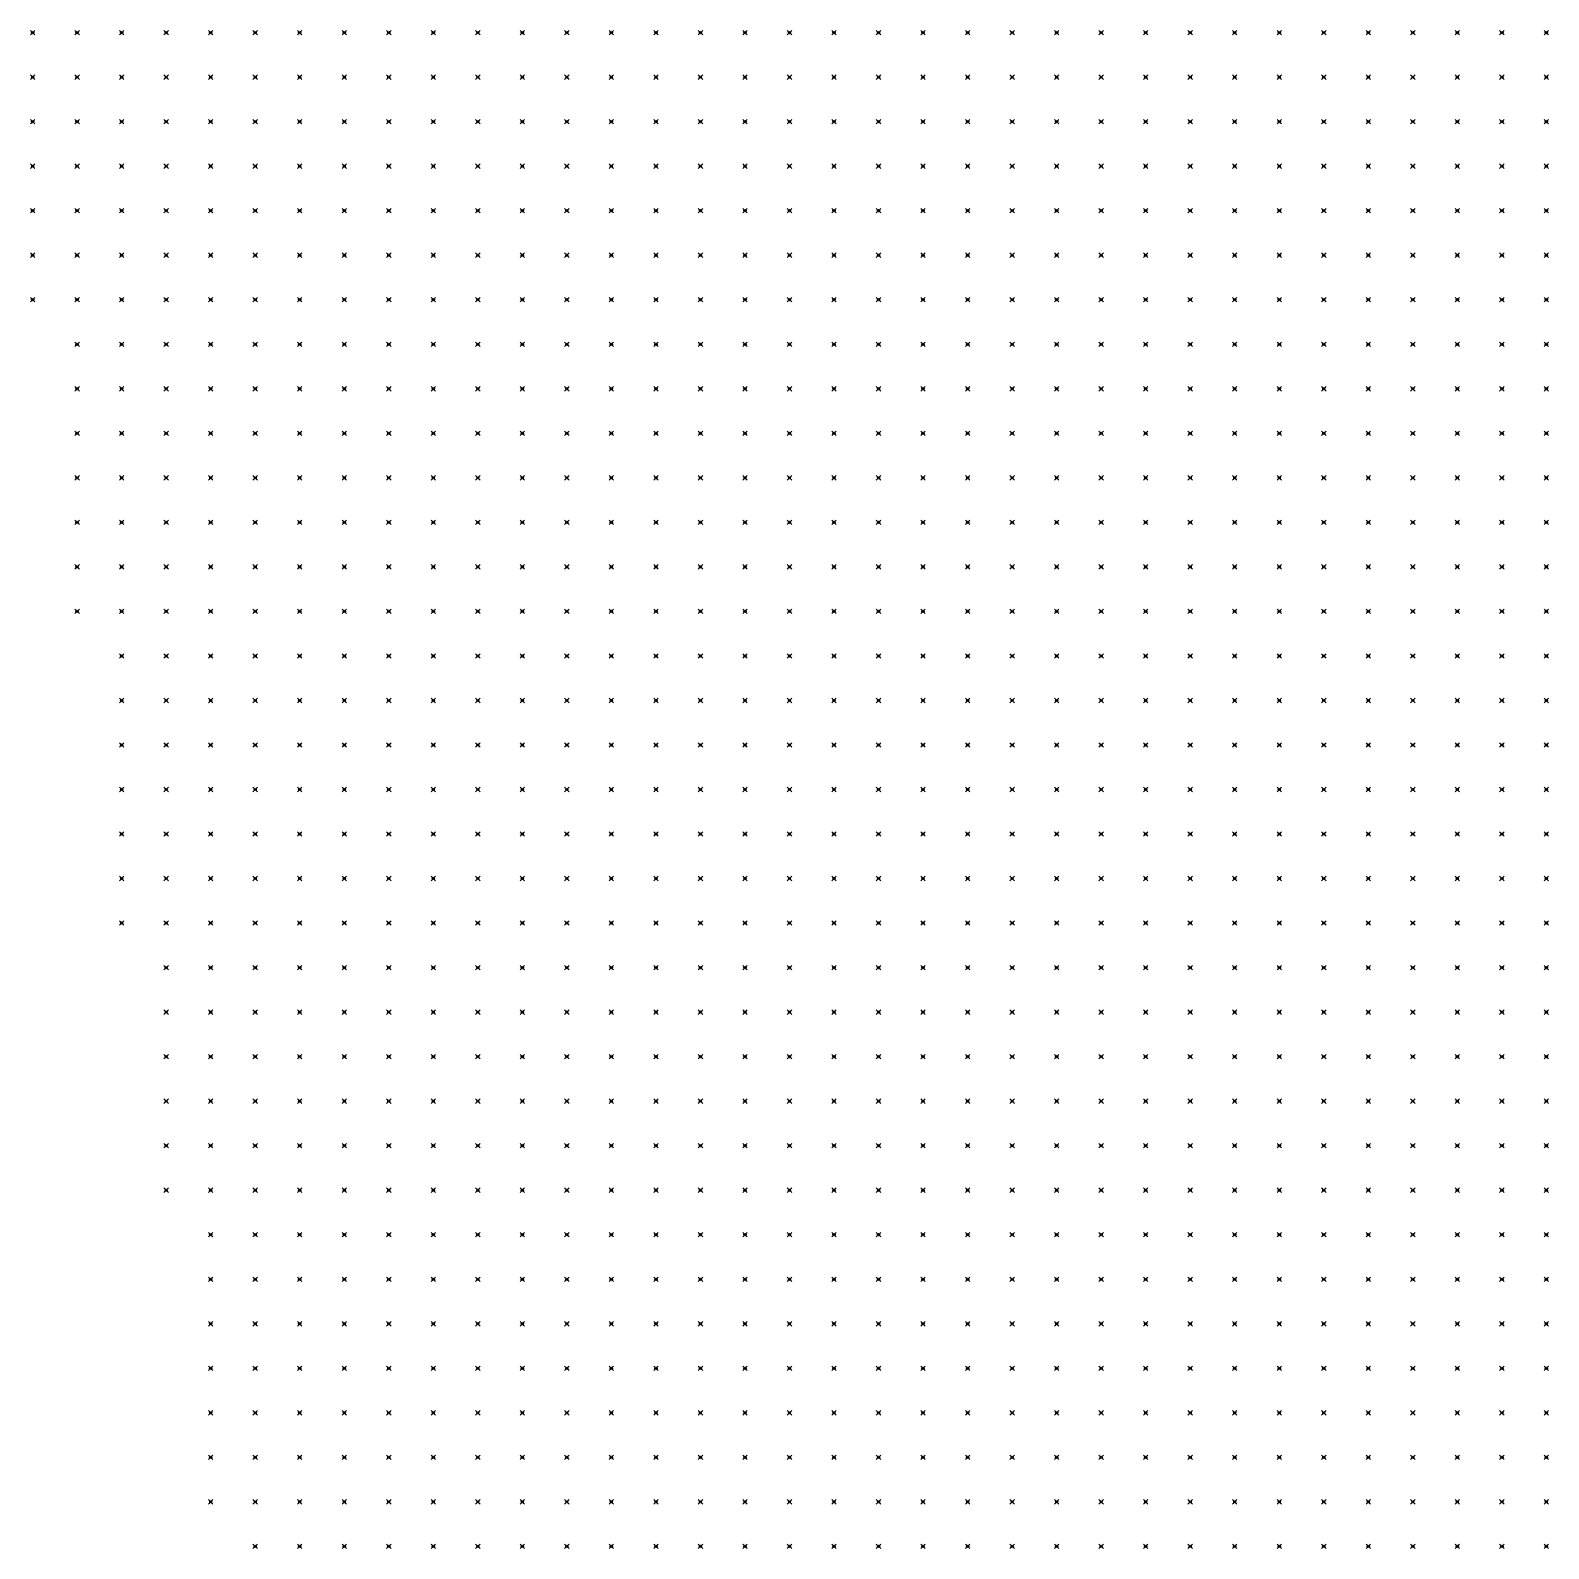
# Model space of a CAD drawing. Header units: metres. Extents: x 441556 to 446409, y 432338 to 461058.
# Drawn here: x 443004.2 to 443106.5, y 447511.8 to 447614 of the extents above; entities that cross this region are included whole.
import ezdxf

# ---------------------------------------------------------------- set-up
doc = ezdxf.new("R2010")
doc.units = ezdxf.units.M
doc.header["$MEASUREMENT"] = 0
doc.header["$PDMODE"] = 35
doc.header["$PDSIZE"] = 0.15
doc.layers.add('DTM-NOK-RevN_POINTS', color=91, linetype='Continuous')

msp = doc.modelspace()

# ---------------------------------------------------------------- linework, layer by layer
at = {"layer": 'DTM-NOK-RevN_POINTS'}
for p in [(443004.392, 447613.886, 381.481), (443007.391, 447613.886, 380.898), (443010.391, 447613.886, 379.3), (443013.39, 447613.886, 378.474), (443016.389, 447613.886, 378.14), (443019.389, 447613.886, 378.082), (443022.388, 447613.886, 377.363), (443025.388, 447613.886, 376.681), (443028.387, 447613.886, 376.066), (443031.386, 447613.886, 375.543), (443034.386, 447613.886, 374.576), (443037.385, 447613.886, 373.86), (443040.384, 447613.886, 373.166), (443043.384, 447613.886, 372.546), (443046.383, 447613.886, 371.851), (443049.382, 447613.886, 371.469), (443052.382, 447613.886, 370.969), (443055.381, 447613.886, 370.484), (443058.381, 447613.886, 369.971), (443061.38, 447613.886, 369.527), (443064.379, 447613.886, 369.098), (443067.379, 447613.886, 368.392), (443070.378, 447613.886, 367.753), (443073.377, 447613.886, 366.985), (443076.377, 447613.886, 366.434), (443079.376, 447613.886, 365.983), (443082.375, 447613.886, 365.573), (443085.375, 447613.886, 365.138), (443088.374, 447613.886, 364.778), (443091.373, 447613.886, 364.499), (443094.373, 447613.886, 364.141), (443097.372, 447613.886, 363.798), (443100.372, 447613.886, 363.148), (443103.371, 447613.886, 362.454), (443106.37, 447613.886, 361.951), (443004.392, 447610.886, 380.041), (443007.391, 447610.886, 378.951), (443010.391, 447610.886, 378.248), (443013.39, 447610.886, 377.754), (443016.389, 447610.886, 377.644), (443019.389, 447610.886, 377.738), (443022.388, 447610.886, 377.022), (443025.388, 447610.886, 376.261), (443028.387, 447610.886, 375.582), (443031.386, 447610.886, 374.964), (443034.386, 447610.886, 374.272), (443037.385, 447610.886, 373.61), (443040.384, 447610.886, 373.02), (443043.384, 447610.886, 372.423), (443046.383, 447610.886, 371.891), (443049.382, 447610.886, 371.416), (443052.382, 447610.886, 370.82), (443055.381, 447610.886, 370.133), (443058.381, 447610.886, 369.401), (443061.38, 447610.886, 368.864), (443064.379, 447610.886, 368.353), (443067.379, 447610.886, 367.751), (443070.378, 447610.886, 367.132), (443073.377, 447610.886, 366.634), (443076.377, 447610.886, 366.453), (443079.376, 447610.886, 366.205), (443082.375, 447610.886, 365.767), (443085.375, 447610.886, 365.429), (443088.374, 447610.886, 365.044), (443091.373, 447610.886, 364.624), (443094.373, 447610.886, 364.148), (443097.372, 447610.886, 363.779), (443100.372, 447610.886, 363.17), (443103.371, 447610.886, 362.597), (443106.37, 447610.886, 362.069), (443004.392, 447607.887, 379.036), (443007.391, 447607.887, 378.512), (443010.391, 447607.887, 378.126), (443013.39, 447607.887, 377.723), (443016.389, 447607.887, 377.201), (443019.389, 447607.887, 376.944), (443022.388, 447607.887, 376.447), (443025.388, 447607.887, 375.758), (443028.387, 447607.887, 375.079), (443031.386, 447607.887, 374.266), (443034.386, 447607.887, 373.771), (443037.385, 447607.887, 373.303), (443040.384, 447607.887, 372.966), (443043.384, 447607.887, 372.418), (443046.383, 447607.887, 371.921), (443049.382, 447607.887, 371.275), (443052.382, 447607.887, 370.765), (443055.381, 447607.887, 370.151), (443058.381, 447607.887, 369.389), (443061.38, 447607.887, 368.689), (443064.379, 447607.887, 368.115), (443067.379, 447607.887, 367.606), (443070.378, 447607.887, 367.314), (443073.377, 447607.887, 367.048), (443076.377, 447607.887, 366.85), (443079.376, 447607.887, 366.546), (443082.375, 447607.887, 366.06), (443085.375, 447607.887, 365.628), (443088.374, 447607.887, 365.183), (443091.373, 447607.887, 364.656), (443094.373, 447607.887, 364.291), (443097.372, 447607.887, 364.118), (443100.372, 447607.887, 363.653), (443103.371, 447607.887, 363.069), (443106.37, 447607.887, 362.305), (443004.392, 447604.888, 378.867), (443007.391, 447604.888, 378.424), (443010.391, 447604.888, 378.109), (443013.39, 447604.888, 377.458), (443016.389, 447604.888, 376.969), (443019.389, 447604.888, 376.355), (443022.388, 447604.888, 375.638), (443025.388, 447604.888, 375.064), (443028.387, 447604.888, 374.606), (443031.386, 447604.888, 374.16), (443034.386, 447604.888, 373.558), (443037.385, 447604.888, 373.061), (443040.384, 447604.888, 372.674), (443043.384, 447604.888, 371.964), (443046.383, 447604.888, 371.072), (443049.382, 447604.888, 370.572), (443052.382, 447604.888, 370.04), (443055.381, 447604.888, 369.473), (443058.381, 447604.888, 368.935), (443061.38, 447604.888, 368.37), (443064.379, 447604.888, 368.002), (443067.379, 447604.888, 367.446), (443070.378, 447604.888, 367.407), (443073.377, 447604.888, 367.194), (443076.377, 447604.888, 367.08), (443079.376, 447604.888, 366.752), (443082.375, 447604.888, 366.221), (443085.375, 447604.888, 365.926), (443088.374, 447604.888, 365.346), (443091.373, 447604.888, 364.815), (443094.373, 447604.888, 364.437), (443097.372, 447604.888, 364.272), (443100.372, 447604.888, 364.005), (443103.371, 447604.888, 363.149), (443106.37, 447604.888, 362.151), (443004.392, 447601.888, 378.798), (443007.391, 447601.888, 378.388), (443010.391, 447601.888, 378.033), (443013.39, 447601.888, 377.761), (443016.389, 447601.888, 376.608), (443019.389, 447601.888, 375.692), (443022.388, 447601.888, 375.249), (443025.388, 447601.888, 374.786), (443028.387, 447601.888, 374.284), (443031.386, 447601.888, 373.41), (443034.386, 447601.888, 372.572), (443037.385, 447601.888, 372.052), (443040.384, 447601.888, 371.467), (443043.384, 447601.888, 370.974), (443046.383, 447601.888, 370.24), (443049.382, 447601.888, 369.978), (443052.382, 447601.888, 369.609), (443055.381, 447601.888, 369.123), (443058.381, 447601.888, 368.698), (443061.38, 447601.888, 368.415), (443064.379, 447601.888, 368.205), (443067.379, 447601.888, 368.124), (443070.378, 447601.888, 367.978), (443073.377, 447601.888, 367.536), (443076.377, 447601.888, 367.267), (443079.376, 447601.888, 366.589), (443082.375, 447601.888, 366.091), (443085.375, 447601.888, 365.604), (443088.374, 447601.888, 365.163), (443091.373, 447601.888, 364.7), (443094.373, 447601.888, 364.496), (443097.372, 447601.888, 364.155), (443100.372, 447601.888, 363.976), (443103.371, 447601.888, 363.062), (443106.37, 447601.888, 362.182), (443004.392, 447598.889, 378.09), (443007.391, 447598.889, 377.594), (443010.391, 447598.889, 377.245), (443013.39, 447598.889, 376.521), (443016.389, 447598.889, 375.751), (443019.389, 447598.889, 375.213), (443022.388, 447598.889, 374.64), (443025.388, 447598.889, 374.048), (443028.387, 447598.889, 373.476), (443031.386, 447598.889, 372.906), (443034.386, 447598.889, 372.176), (443037.385, 447598.889, 371.641), (443040.384, 447598.889, 371.192), (443043.384, 447598.889, 370.86), (443046.383, 447598.889, 370.518), (443049.382, 447598.889, 370.308), (443052.382, 447598.889, 369.945), (443055.381, 447598.889, 369.757), (443058.381, 447598.889, 369.464), (443061.38, 447598.889, 369.163), (443064.379, 447598.889, 368.812), (443067.379, 447598.889, 368.556), (443070.378, 447598.889, 368.248), (443073.377, 447598.889, 367.622), (443076.377, 447598.889, 367.045), (443079.376, 447598.889, 366.442), (443082.375, 447598.889, 365.882), (443085.375, 447598.889, 365.289), (443088.374, 447598.889, 364.854), (443091.373, 447598.889, 364.476), (443094.373, 447598.889, 364.149), (443097.372, 447598.889, 363.672), (443100.372, 447598.889, 363.236), (443103.371, 447598.889, 362.722), (443106.37, 447598.889, 362.334), (443004.392, 447595.889, 377.303), (443007.391, 447595.889, 376.782), (443010.391, 447595.889, 376.233), (443013.39, 447595.889, 375.999), (443016.389, 447595.889, 375.769), (443019.389, 447595.889, 375.251), (443022.388, 447595.889, 374.755), (443025.388, 447595.889, 374.125), (443028.387, 447595.889, 373.801), (443031.386, 447595.889, 373.348), (443034.386, 447595.889, 372.948), (443037.385, 447595.889, 372.448), (443040.384, 447595.889, 371.742), (443043.384, 447595.889, 371.62), (443046.383, 447595.889, 371.511), (443049.382, 447595.889, 371.349), (443052.382, 447595.889, 371.253), (443055.381, 447595.889, 371.059), (443058.381, 447595.889, 370.741), (443061.38, 447595.889, 369.965), (443064.379, 447595.889, 369.329), (443067.379, 447595.889, 368.902), (443070.378, 447595.889, 368.178), (443073.377, 447595.889, 367.654), (443076.377, 447595.889, 367.195), (443079.376, 447595.889, 366.794), (443082.375, 447595.889, 366.019), (443085.375, 447595.889, 365.192), (443088.374, 447595.889, 364.781), (443091.373, 447595.889, 364.358), (443094.373, 447595.889, 363.961), (443097.372, 447595.889, 363.54), (443100.372, 447595.889, 363.039), (443103.371, 447595.889, 362.637), (443106.37, 447595.889, 362.293), (443007.391, 447592.89, 376.884), (443010.391, 447592.89, 376.548), (443013.39, 447592.89, 376.294), (443016.389, 447592.89, 376.025), (443019.389, 447592.89, 375.529), (443022.388, 447592.89, 375.306), (443025.388, 447592.89, 375.004), (443028.387, 447592.89, 374.602), (443031.386, 447592.89, 374.056), (443034.386, 447592.89, 373.626), (443037.385, 447592.89, 373.158), (443040.384, 447592.89, 372.623), (443043.384, 447592.89, 372.431), (443046.383, 447592.89, 372.177), (443049.382, 447592.89, 371.809), (443052.382, 447592.89, 371.454), (443055.381, 447592.89, 371.044), (443058.381, 447592.89, 370.514), (443061.38, 447592.89, 369.889), (443064.379, 447592.89, 369.361), (443067.379, 447592.89, 368.826), (443070.378, 447592.89, 368.434), (443073.377, 447592.89, 367.81), (443076.377, 447592.89, 367.084), (443079.376, 447592.89, 366.734), (443082.375, 447592.89, 366.183), (443085.375, 447592.89, 365.496), (443088.374, 447592.89, 364.905), (443091.373, 447592.89, 364.301), (443094.373, 447592.89, 364.067), (443097.372, 447592.89, 363.633), (443100.372, 447592.89, 363.001), (443103.371, 447592.89, 362.537), (443106.37, 447592.89, 362.278), (443007.391, 447589.891, 377.131), (443010.391, 447589.891, 376.749), (443013.39, 447589.891, 376.469), (443016.389, 447589.891, 376.352), (443019.389, 447589.891, 375.831), (443022.388, 447589.891, 375.573), (443025.388, 447589.891, 375.214), (443028.387, 447589.891, 374.864), (443031.386, 447589.891, 374.374), (443034.386, 447589.891, 374.008), (443037.385, 447589.891, 373.434), (443040.384, 447589.891, 373.041), (443043.384, 447589.891, 372.542), (443046.383, 447589.891, 372.223), (443049.382, 447589.891, 371.857), (443052.382, 447589.891, 371.443), (443055.381, 447589.891, 370.984), (443058.381, 447589.891, 370.502), (443061.38, 447589.891, 370.133), (443064.379, 447589.891, 369.564), (443067.379, 447589.891, 369.095), (443070.378, 447589.891, 368.635), (443073.377, 447589.891, 367.813), (443076.377, 447589.891, 366.912), (443079.376, 447589.891, 366.627), (443082.375, 447589.891, 366.168), (443085.375, 447589.891, 365.542), (443088.374, 447589.891, 365.062), (443091.373, 447589.891, 364.274), (443094.373, 447589.891, 363.962), (443097.372, 447589.891, 363.649), (443100.372, 447589.891, 363.119), (443103.371, 447589.891, 362.657), (443106.37, 447589.891, 362.316), (443007.391, 447586.891, 377.629), (443010.391, 447586.891, 377.49), (443013.39, 447586.891, 377.485), (443016.389, 447586.891, 377.211), (443019.389, 447586.891, 376.894), (443022.388, 447586.891, 376.585), (443025.388, 447586.891, 376.275), (443028.387, 447586.891, 375.679), (443031.386, 447586.891, 375.081), (443034.386, 447586.891, 374.53), (443037.385, 447586.891, 373.935), (443040.384, 447586.891, 373.465), (443043.384, 447586.891, 373.019), (443046.383, 447586.891, 372.814), (443049.382, 447586.891, 372.524), (443052.382, 447586.891, 371.926), (443055.381, 447586.891, 371.386), (443058.381, 447586.891, 371.002), (443061.38, 447586.891, 370.524), (443064.379, 447586.891, 369.832), (443067.379, 447586.891, 369.353), (443070.378, 447586.891, 368.767), (443073.377, 447586.891, 368.161), (443076.377, 447586.891, 367.663), (443079.376, 447586.891, 367.154), (443082.375, 447586.891, 366.529), (443085.375, 447586.891, 365.719), (443088.374, 447586.891, 365.303), (443091.373, 447586.891, 364.562), (443094.373, 447586.891, 364.122), (443097.372, 447586.891, 363.696), (443100.372, 447586.891, 363.178), (443103.371, 447586.891, 362.826), (443106.37, 447586.891, 362.485), (443007.391, 447583.892, 379.491), (443010.391, 447583.892, 379.711), (443013.39, 447583.892, 379.535), (443016.389, 447583.892, 379.323), (443019.389, 447583.892, 378.935), (443022.388, 447583.892, 378.345), (443025.388, 447583.892, 377.916), (443028.387, 447583.892, 376.799), (443031.386, 447583.892, 376.06), (443034.386, 447583.892, 375.548), (443037.385, 447583.892, 374.812), (443040.384, 447583.892, 374.418), (443043.384, 447583.892, 373.919), (443046.383, 447583.892, 373.899), (443049.382, 447583.892, 373.374), (443052.382, 447583.892, 372.737), (443055.381, 447583.892, 372.159), (443058.381, 447583.892, 371.553), (443061.38, 447583.892, 370.878), (443064.379, 447583.892, 370.331), (443067.379, 447583.892, 369.958), (443070.378, 447583.892, 369.138), (443073.377, 447583.892, 368.331), (443076.377, 447583.892, 368.22), (443079.376, 447583.892, 367.65), (443082.375, 447583.892, 367.069), (443085.375, 447583.892, 366.402), (443088.374, 447583.892, 365.877), (443091.373, 447583.892, 365.062), (443094.373, 447583.892, 364.362), (443097.372, 447583.892, 363.907), (443100.372, 447583.892, 363.512), (443103.371, 447583.892, 363.161), (443106.37, 447583.892, 362.862), (443007.391, 447580.893, 382.51), (443010.391, 447580.893, 382.613), (443013.39, 447580.893, 382.478), (443016.389, 447580.893, 381.96), (443019.389, 447580.893, 381.137), (443022.388, 447580.893, 380.397), (443025.388, 447580.893, 379.674), (443028.387, 447580.893, 378.646), (443031.386, 447580.893, 377.866), (443034.386, 447580.893, 377.369), (443037.385, 447580.893, 376.771), (443040.384, 447580.893, 376.108), (443043.384, 447580.893, 375.681), (443046.383, 447580.893, 375.388), (443049.382, 447580.893, 374.819), (443052.382, 447580.893, 374.283), (443055.381, 447580.893, 373.695), (443058.381, 447580.893, 372.957), (443061.38, 447580.893, 372.429), (443064.379, 447580.893, 371.792), (443067.379, 447580.893, 370.906), (443070.378, 447580.893, 369.237), (443073.377, 447580.893, 368.291), (443076.377, 447580.893, 369.251), (443079.376, 447580.893, 368.537), (443082.375, 447580.893, 367.492), (443085.375, 447580.893, 366.69), (443088.374, 447580.893, 366.37), (443091.373, 447580.893, 365.883), (443094.373, 447580.893, 364.985), (443097.372, 447580.893, 364.853), (443100.372, 447580.893, 363.905), (443103.371, 447580.893, 363.83), (443106.37, 447580.893, 363.939), (443007.391, 447577.893, 385.769), (443010.391, 447577.893, 385.335), (443013.39, 447577.893, 384.904), (443016.389, 447577.893, 384.445), (443019.389, 447577.893, 383.624), (443022.388, 447577.893, 382.571), (443025.388, 447577.893, 381.682), (443028.387, 447577.893, 380.85), (443031.386, 447577.893, 380.026), (443034.386, 447577.893, 379.318), (443037.385, 447577.893, 378.745), (443040.384, 447577.893, 378.137), (443043.384, 447577.893, 377.668), (443046.383, 447577.893, 377.15), (443049.382, 447577.893, 376.621), (443052.382, 447577.893, 376.055), (443055.381, 447577.893, 375.631), (443058.381, 447577.893, 374.956), (443061.38, 447577.893, 374.168), (443064.379, 447577.893, 373.466), (443067.379, 447577.893, 372.816), (443070.378, 447577.893, 370.345), (443073.377, 447577.893, 369.301), (443076.377, 447577.893, 370.8), (443079.376, 447577.893, 369.641), (443082.375, 447577.893, 368.547), (443085.375, 447577.893, 367.761), (443088.374, 447577.893, 367.061), (443091.373, 447577.893, 366.593), (443094.373, 447577.893, 365.932), (443097.372, 447577.893, 365.616), (443100.372, 447577.893, 365.133), (443103.371, 447577.893, 364.907), (443106.37, 447577.893, 364.796), (443007.391, 447574.894, 388.901), (443010.391, 447574.894, 388.352), (443013.39, 447574.894, 387.875), (443016.389, 447574.894, 387.057), (443019.389, 447574.894, 386.028), (443022.388, 447574.894, 384.923), (443025.388, 447574.894, 383.719), (443028.387, 447574.894, 383.153), (443031.386, 447574.894, 382.364), (443034.386, 447574.894, 381.655), (443037.385, 447574.894, 380.872), (443040.384, 447574.894, 380.518), (443043.384, 447574.894, 379.98), (443046.383, 447574.894, 379.768), (443049.382, 447574.894, 379.133), (443052.382, 447574.894, 378.304), (443055.381, 447574.894, 377.981), (443058.381, 447574.894, 377.205), (443061.38, 447574.894, 376.474), (443064.379, 447574.894, 375.783), (443067.379, 447574.894, 374.889), (443070.378, 447574.894, 373.386), (443073.377, 447574.894, 372.433), (443076.377, 447574.894, 372.306), (443079.376, 447574.894, 371.12), (443082.375, 447574.894, 370.427), (443085.375, 447574.894, 369.613), (443088.374, 447574.894, 368.779), (443091.373, 447574.894, 367.962), (443094.373, 447574.894, 367.354), (443097.372, 447574.894, 366.903), (443100.372, 447574.894, 366.406), (443103.371, 447574.894, 366.31), (443106.37, 447574.894, 365.845), (443010.391, 447571.895, 390.936), (443013.39, 447571.895, 390.448), (443016.389, 447571.895, 389.334), (443019.389, 447571.895, 388.205), (443022.388, 447571.895, 387.213), (443025.388, 447571.895, 386.16), (443028.387, 447571.895, 385.388), (443031.386, 447571.895, 384.411), (443034.386, 447571.895, 383.953), (443037.385, 447571.895, 383.465), (443040.384, 447571.895, 383.202), (443043.384, 447571.895, 382.551), (443046.383, 447571.895, 382.034), (443049.382, 447571.895, 381.362), (443052.382, 447571.895, 380.745), (443055.381, 447571.895, 380.374), (443058.381, 447571.895, 379.475), (443061.38, 447571.895, 378.711), (443064.379, 447571.895, 378.04), (443067.379, 447571.895, 377.071), (443070.378, 447571.895, 375.921), (443073.377, 447571.895, 375.207), (443076.377, 447571.895, 374.154), (443079.376, 447571.895, 373.447), (443082.375, 447571.895, 372.395), (443085.375, 447571.895, 371.536), (443088.374, 447571.895, 370.824), (443091.373, 447571.895, 369.948), (443094.373, 447571.895, 369.114), (443097.372, 447571.895, 368.604), (443100.372, 447571.895, 368.065), (443103.371, 447571.895, 367.497), (443106.37, 447571.895, 367.029), (443010.391, 447568.895, 393.188), (443013.39, 447568.895, 392.575), (443016.389, 447568.895, 391.473), (443019.389, 447568.895, 390.313), (443022.388, 447568.895, 389.471), (443025.388, 447568.895, 388.732), (443028.387, 447568.895, 388.175), (443031.386, 447568.895, 387.154), (443034.386, 447568.895, 386.446), (443037.385, 447568.895, 385.898), (443040.384, 447568.895, 385.479), (443043.384, 447568.895, 385.064), (443046.383, 447568.895, 384.499), (443049.382, 447568.895, 383.686), (443052.382, 447568.895, 383.183), (443055.381, 447568.895, 382.626), (443058.381, 447568.895, 381.932), (443061.38, 447568.895, 380.91), (443064.379, 447568.895, 380.252), (443067.379, 447568.895, 379.147), (443070.378, 447568.895, 378.293), (443073.377, 447568.895, 377.305), (443076.377, 447568.895, 376.277), (443079.376, 447568.895, 375.188), (443082.375, 447568.895, 374.242), (443085.375, 447568.895, 373.141), (443088.374, 447568.895, 372.441), (443091.373, 447568.895, 371.601), (443094.373, 447568.895, 370.744), (443097.372, 447568.895, 370.187), (443100.372, 447568.895, 369.549), (443103.371, 447568.895, 368.766), (443106.37, 447568.895, 367.508), (443010.391, 447565.896, 395.451), (443013.39, 447565.896, 394.523), (443016.389, 447565.896, 393.809), (443019.389, 447565.896, 392.733), (443022.388, 447565.896, 391.877), (443025.388, 447565.896, 390.954), (443028.387, 447565.896, 390.489), (443031.386, 447565.896, 389.967), (443034.386, 447565.896, 389.113), (443037.385, 447565.896, 388.538), (443040.384, 447565.896, 387.884), (443043.384, 447565.896, 387.6), (443046.383, 447565.896, 387.069), (443049.382, 447565.896, 386.102), (443052.382, 447565.896, 385.22), (443055.381, 447565.896, 384.572), (443058.381, 447565.896, 384), (443061.38, 447565.896, 382.996), (443064.379, 447565.896, 382.269), (443067.379, 447565.896, 381.634), (443070.378, 447565.896, 380.319), (443073.377, 447565.896, 379.211), (443076.377, 447565.896, 378.158), (443079.376, 447565.896, 376.87), (443082.375, 447565.896, 375.873), (443085.375, 447565.896, 374.994), (443088.374, 447565.896, 374.046), (443091.373, 447565.896, 373.088), (443094.373, 447565.896, 372.421), (443097.372, 447565.896, 371.55), (443100.372, 447565.896, 370.682), (443103.371, 447565.896, 370.05), (443106.37, 447565.896, 367.809), (443010.391, 447562.896, 397.637), (443013.39, 447562.896, 396.7), (443016.389, 447562.896, 396.115), (443019.389, 447562.896, 395.137), (443022.388, 447562.896, 393.945), (443025.388, 447562.896, 393.199), (443028.387, 447562.896, 392.553), (443031.386, 447562.896, 391.959), (443034.386, 447562.896, 391.13), (443037.385, 447562.896, 390.64), (443040.384, 447562.896, 390.134), (443043.384, 447562.896, 389.439), (443046.383, 447562.896, 388.933), (443049.382, 447562.896, 388.124), (443052.382, 447562.896, 387.342), (443055.381, 447562.896, 386.862), (443058.381, 447562.896, 385.988), (443061.38, 447562.896, 385.336), (443064.379, 447562.896, 384.43), (443067.379, 447562.896, 383.794), (443070.378, 447562.896, 382.421), (443073.377, 447562.896, 381.291), (443076.377, 447562.896, 379.992), (443079.376, 447562.896, 378.678), (443082.375, 447562.896, 377.375), (443085.375, 447562.896, 376.572), (443088.374, 447562.896, 375.471), (443091.373, 447562.896, 374.458), (443094.373, 447562.896, 373.626), (443097.372, 447562.896, 372.712), (443100.372, 447562.896, 371.906), (443103.371, 447562.896, 371.147), (443106.37, 447562.896, 369.403), (443010.391, 447559.897, 399.513), (443013.39, 447559.897, 398.801), (443016.389, 447559.897, 398.231), (443019.389, 447559.897, 397.179), (443022.388, 447559.897, 396.422), (443025.388, 447559.897, 395.244), (443028.387, 447559.897, 394.562), (443031.386, 447559.897, 394.064), (443034.386, 447559.897, 393.579), (443037.385, 447559.897, 392.714), (443040.384, 447559.897, 392.283), (443043.384, 447559.897, 391.187), (443046.383, 447559.897, 390.731), (443049.382, 447559.897, 390.204), (443052.382, 447559.897, 389.674), (443055.381, 447559.897, 389.057), (443058.381, 447559.897, 388.294), (443061.38, 447559.897, 387.237), (443064.379, 447559.897, 386.375), (443067.379, 447559.897, 385.478), (443070.378, 447559.897, 384.487), (443073.377, 447559.897, 383.265), (443076.377, 447559.897, 381.879), (443079.376, 447559.897, 380.455), (443082.375, 447559.897, 378.695), (443085.375, 447559.897, 377.801), (443088.374, 447559.897, 376.731), (443091.373, 447559.897, 375.807), (443094.373, 447559.897, 374.879), (443097.372, 447559.897, 373.952), (443100.372, 447559.897, 372.952), (443103.371, 447559.897, 371.986), (443106.37, 447559.897, 370.763), (443010.391, 447556.898, 401.772), (443013.39, 447556.898, 401.304), (443016.389, 447556.898, 400.358), (443019.389, 447556.898, 399.351), (443022.388, 447556.898, 398.479), (443025.388, 447556.898, 397.342), (443028.387, 447556.898, 396.507), (443031.386, 447556.898, 395.859), (443034.386, 447556.898, 395.713), (443037.385, 447556.898, 394.976), (443040.384, 447556.898, 394.469), (443043.384, 447556.898, 393.701), (443046.383, 447556.898, 393.171), (443049.382, 447556.898, 392.371), (443052.382, 447556.898, 391.497), (443055.381, 447556.898, 390.898), (443058.381, 447556.898, 390.054), (443061.38, 447556.898, 389.111), (443064.379, 447556.898, 387.99), (443067.379, 447556.898, 387.016), (443070.378, 447556.898, 385.845), (443073.377, 447556.898, 384.617), (443076.377, 447556.898, 383.128), (443079.376, 447556.898, 381.66), (443082.375, 447556.898, 379.993), (443085.375, 447556.898, 378.931), (443088.374, 447556.898, 377.921), (443091.373, 447556.898, 376.963), (443094.373, 447556.898, 375.928), (443097.372, 447556.898, 374.953), (443100.372, 447556.898, 373.878), (443103.371, 447556.898, 372.539), (443106.37, 447556.898, 371.512), (443010.391, 447553.898, 404.079), (443013.39, 447553.898, 403.449), (443016.389, 447553.898, 402.424), (443019.389, 447553.898, 401.313), (443022.388, 447553.898, 400.512), (443025.388, 447553.898, 399.736), (443028.387, 447553.898, 398.981), (443031.386, 447553.898, 397.944), (443034.386, 447553.898, 397.504), (443037.385, 447553.898, 397.175), (443040.384, 447553.898, 396.68), (443043.384, 447553.898, 396.018), (443046.383, 447553.898, 395.345), (443049.382, 447553.898, 394.607), (443052.382, 447553.898, 393.75), (443055.381, 447553.898, 392.775), (443058.381, 447553.898, 391.721), (443061.38, 447553.898, 390.818), (443064.379, 447553.898, 389.715), (443067.379, 447553.898, 388.411), (443070.378, 447553.898, 386.955), (443073.377, 447553.898, 385.488), (443076.377, 447553.898, 384.144), (443079.376, 447553.898, 382.888), (443082.375, 447553.898, 381.435), (443085.375, 447553.898, 380.365), (443088.374, 447553.898, 379.194), (443091.373, 447553.898, 378.147), (443094.373, 447553.898, 376.94), (443097.372, 447553.898, 375.705), (443100.372, 447553.898, 374.827), (443103.371, 447553.898, 373.241), (443106.37, 447553.898, 371.871), (443013.39, 447550.899, 405.45), (443016.389, 447550.899, 404.499), (443019.389, 447550.899, 403.552), (443022.388, 447550.899, 402.747), (443025.388, 447550.899, 402.038), (443028.387, 447550.899, 401.137), (443031.386, 447550.899, 400.136), (443034.386, 447550.899, 399.633), (443037.385, 447550.899, 398.942), (443040.384, 447550.899, 398.639), (443043.384, 447550.899, 398.033), (443046.383, 447550.899, 397.484), (443049.382, 447550.899, 396.624), (443052.382, 447550.899, 395.713), (443055.381, 447550.899, 394.709), (443058.381, 447550.899, 393.558), (443061.38, 447550.899, 392.423), (443064.379, 447550.899, 391.257), (443067.379, 447550.899, 389.809), (443070.378, 447550.899, 388.278), (443073.377, 447550.899, 386.63), (443076.377, 447550.899, 385.273), (443079.376, 447550.899, 383.918), (443082.375, 447550.899, 382.661), (443085.375, 447550.899, 381.44), (443088.374, 447550.899, 380.292), (443091.373, 447550.899, 379.23), (443094.373, 447550.899, 377.863), (443097.372, 447550.899, 376.487), (443100.372, 447550.899, 375.271), (443103.371, 447550.899, 373.698), (443106.37, 447550.899, 372.336), (443013.39, 447547.9, 407.75), (443016.389, 447547.9, 406.568), (443019.389, 447547.9, 405.527), (443022.388, 447547.9, 404.744), (443025.388, 447547.9, 403.812), (443028.387, 447547.9, 403.171), (443031.386, 447547.9, 402.226), (443034.386, 447547.9, 401.789), (443037.385, 447547.9, 401.37), (443040.384, 447547.9, 400.712), (443043.384, 447547.9, 400.091), (443046.383, 447547.9, 399.4), (443049.382, 447547.9, 398.495), (443052.382, 447547.9, 397.48), (443055.381, 447547.9, 396.461), (443058.381, 447547.9, 395.351), (443061.38, 447547.9, 393.823), (443064.379, 447547.9, 392.507), (443067.379, 447547.9, 391.048), (443070.378, 447547.9, 389.571), (443073.377, 447547.9, 387.951), (443076.377, 447547.9, 386.394), (443079.376, 447547.9, 385.032), (443082.375, 447547.9, 383.676), (443085.375, 447547.9, 382.415), (443088.374, 447547.9, 381.213), (443091.373, 447547.9, 380.134), (443094.373, 447547.9, 378.405), (443097.372, 447547.9, 376.974), (443100.372, 447547.9, 375.665), (443103.371, 447547.9, 374.194), (443106.37, 447547.9, 372.804), (443013.39, 447544.9, 409.674), (443016.389, 447544.9, 408.858), (443019.389, 447544.9, 407.598), (443022.388, 447544.9, 406.697), (443025.388, 447544.9, 405.795), (443028.387, 447544.9, 405.109), (443031.386, 447544.9, 404.351), (443034.386, 447544.9, 403.773), (443037.385, 447544.9, 403.173), (443040.384, 447544.9, 402.519), (443043.384, 447544.9, 402.089), (443046.383, 447544.9, 401.405), (443049.382, 447544.9, 400.498), (443052.382, 447544.9, 399.397), (443055.381, 447544.9, 398.127), (443058.381, 447544.9, 397.011), (443061.38, 447544.9, 395.345), (443064.379, 447544.9, 393.707), (443067.379, 447544.9, 392.251), (443070.378, 447544.9, 390.693), (443073.377, 447544.9, 388.825), (443076.377, 447544.9, 387.363), (443079.376, 447544.9, 385.962), (443082.375, 447544.9, 384.59), (443085.375, 447544.9, 383.385), (443088.374, 447544.9, 381.928), (443091.373, 447544.9, 380.75), (443094.373, 447544.9, 379.168), (443097.372, 447544.9, 377.569), (443100.372, 447544.9, 376.118), (443103.371, 447544.9, 374.58), (443106.37, 447544.9, 373.176), (443013.39, 447541.901, 411.673), (443016.389, 447541.901, 410.775), (443019.389, 447541.901, 409.936), (443022.388, 447541.901, 408.819), (443025.388, 447541.901, 407.859), (443028.387, 447541.901, 406.981), (443031.386, 447541.901, 406.181), (443034.386, 447541.901, 405.523), (443037.385, 447541.901, 404.958), (443040.384, 447541.901, 404.531), (443043.384, 447541.901, 403.948), (443046.383, 447541.901, 403.339), (443049.382, 447541.901, 402.427), (443052.382, 447541.901, 401.171), (443055.381, 447541.901, 399.706), (443058.381, 447541.901, 398.475), (443061.38, 447541.901, 396.733), (443064.379, 447541.901, 394.8), (443067.379, 447541.901, 393.008), (443070.378, 447541.901, 391.37), (443073.377, 447541.901, 389.898), (443076.377, 447541.901, 388.283), (443079.376, 447541.901, 386.654), (443082.375, 447541.901, 385.482), (443085.375, 447541.901, 384.184), (443088.374, 447541.901, 382.841), (443091.373, 447541.901, 381.203), (443094.373, 447541.901, 379.784), (443097.372, 447541.901, 377.973), (443100.372, 447541.901, 376.656), (443103.371, 447541.901, 374.998), (443106.37, 447541.901, 373.652), (443013.39, 447538.902, 413.803), (443016.389, 447538.902, 412.845), (443019.389, 447538.902, 411.962), (443022.388, 447538.902, 410.628), (443025.388, 447538.902, 409.916), (443028.387, 447538.902, 409.179), (443031.386, 447538.902, 408.317), (443034.386, 447538.902, 407.545), (443037.385, 447538.902, 407.23), (443040.384, 447538.902, 406.815), (443043.384, 447538.902, 406.316), (443046.383, 447538.902, 405.678), (443049.382, 447538.902, 404.492), (443052.382, 447538.902, 403.095), (443055.381, 447538.902, 401.641), (443058.381, 447538.902, 399.928), (443061.38, 447538.902, 398.006), (443064.379, 447538.902, 396.082), (443067.379, 447538.902, 394.206), (443070.378, 447538.902, 392.456), (443073.377, 447538.902, 390.88), (443076.377, 447538.902, 389.244), (443079.376, 447538.902, 387.656), (443082.375, 447538.902, 386.189), (443085.375, 447538.902, 384.798), (443088.374, 447538.902, 383.315), (443091.373, 447538.902, 381.746), (443094.373, 447538.902, 380.303), (443097.372, 447538.902, 378.406), (443100.372, 447538.902, 377.146), (443103.371, 447538.902, 375.509), (443106.37, 447538.902, 374.139), (443013.39, 447535.902, 415.558), (443016.389, 447535.902, 415.116), (443019.389, 447535.902, 413.982), (443022.388, 447535.902, 412.814), (443025.388, 447535.902, 411.979), (443028.387, 447535.902, 411.195), (443031.386, 447535.902, 410.35), (443034.386, 447535.902, 409.197), (443037.385, 447535.902, 408.969), (443040.384, 447535.902, 408.683), (443043.384, 447535.902, 408.183), (443046.383, 447535.902, 407.354), (443049.382, 447535.902, 406.181), (443052.382, 447535.902, 404.663), (443055.381, 447535.902, 402.998), (443058.381, 447535.902, 400.985), (443061.38, 447535.902, 398.915), (443064.379, 447535.902, 397.074), (443067.379, 447535.902, 395.243), (443070.378, 447535.902, 393.468), (443073.377, 447535.902, 391.576), (443076.377, 447535.902, 389.908), (443079.376, 447535.902, 388.495), (443082.375, 447535.902, 386.808), (443085.375, 447535.902, 385.362), (443088.374, 447535.902, 383.749), (443091.373, 447535.902, 382.161), (443094.373, 447535.902, 380.713), (443097.372, 447535.902, 378.926), (443100.372, 447535.902, 377.57), (443103.371, 447535.902, 376.174), (443106.37, 447535.902, 374.715), (443016.389, 447532.903, 416.747), (443019.389, 447532.903, 415.861), (443022.388, 447532.903, 414.988), (443025.388, 447532.903, 414.075), (443028.387, 447532.903, 412.95), (443031.386, 447532.903, 412.187), (443034.386, 447532.903, 411.313), (443037.385, 447532.903, 410.912), (443040.384, 447532.903, 410.444), (443043.384, 447532.903, 409.739), (443046.383, 447532.903, 408.965), (443049.382, 447532.903, 407.617), (443052.382, 447532.903, 405.973), (443055.381, 447532.903, 403.949), (443058.381, 447532.903, 401.805), (443061.38, 447532.903, 399.753), (443064.379, 447532.903, 397.956), (443067.379, 447532.903, 396.015), (443070.378, 447532.903, 394.044), (443073.377, 447532.903, 392.328), (443076.377, 447532.903, 390.702), (443079.376, 447532.903, 389.172), (443082.375, 447532.903, 387.399), (443085.375, 447532.903, 385.85), (443088.374, 447532.903, 384.173), (443091.373, 447532.903, 382.675), (443094.373, 447532.903, 381.166), (443097.372, 447532.903, 379.58), (443100.372, 447532.903, 378.114), (443103.371, 447532.903, 376.664), (443106.37, 447532.903, 375.23), (443016.389, 447529.904, 418.199), (443019.389, 447529.904, 417.449), (443022.388, 447529.904, 416.826), (443025.388, 447529.904, 415.915), (443028.387, 447529.904, 415.122), (443031.386, 447529.904, 414.117), (443034.386, 447529.904, 413.395), (443037.385, 447529.904, 412.79), (443040.384, 447529.904, 412.049), (443043.384, 447529.904, 411.342), (443046.383, 447529.904, 410.255), (443049.382, 447529.904, 408.764), (443052.382, 447529.904, 407.042), (443055.381, 447529.904, 404.713), (443058.381, 447529.904, 402.447), (443061.38, 447529.904, 400.491), (443064.379, 447529.904, 398.617), (443067.379, 447529.904, 396.597), (443070.378, 447529.904, 394.689), (443073.377, 447529.904, 393.019), (443076.377, 447529.904, 391.351), (443079.376, 447529.904, 389.805), (443082.375, 447529.904, 388.135), (443085.375, 447529.904, 386.31), (443088.374, 447529.904, 384.755), (443091.373, 447529.904, 383.327), (443094.373, 447529.904, 381.793), (443097.372, 447529.904, 380.109), (443100.372, 447529.904, 378.713), (443103.371, 447529.904, 377.305), (443106.37, 447529.904, 376.028), (443016.389, 447526.904, 419.676), (443019.389, 447526.904, 418.826), (443022.388, 447526.904, 418.289), (443025.388, 447526.904, 417.66), (443028.387, 447526.904, 416.744), (443031.386, 447526.904, 415.858), (443034.386, 447526.904, 414.821), (443037.385, 447526.904, 414.094), (443040.384, 447526.904, 413.356), (443043.384, 447526.904, 412.453), (443046.383, 447526.904, 411.238), (443049.382, 447526.904, 409.566), (443052.382, 447526.904, 407.641), (443055.381, 447526.904, 405.273), (443058.381, 447526.904, 403.284), (443061.38, 447526.904, 401.208), (443064.379, 447526.904, 399.089), (443067.379, 447526.904, 397.309), (443070.378, 447526.904, 395.425), (443073.377, 447526.904, 393.729), (443076.377, 447526.904, 391.979), (443079.376, 447526.904, 390.468), (443082.375, 447526.904, 388.634), (443085.375, 447526.904, 387.047), (443088.374, 447526.904, 385.517), (443091.373, 447526.904, 383.985), (443094.373, 447526.904, 382.581), (443097.372, 447526.904, 381.021), (443100.372, 447526.904, 379.507), (443103.371, 447526.904, 378.086), (443106.37, 447526.904, 376.564), (443016.389, 447523.905, 420.907), (443019.389, 447523.905, 420.211), (443022.388, 447523.905, 419.624), (443025.388, 447523.905, 419.018), (443028.387, 447523.905, 418.472), (443031.386, 447523.905, 417.527), (443034.386, 447523.905, 416.573), (443037.385, 447523.905, 415.57), (443040.384, 447523.905, 414.569), (443043.384, 447523.905, 413.497), (443046.383, 447523.905, 411.852), (443049.382, 447523.905, 410.073), (443052.382, 447523.905, 408.217), (443055.381, 447523.905, 405.943), (443058.381, 447523.905, 403.828), (443061.38, 447523.905, 401.698), (443064.379, 447523.905, 399.601), (443067.379, 447523.905, 397.754), (443070.378, 447523.905, 395.906), (443073.377, 447523.905, 394.387), (443076.377, 447523.905, 392.641), (443079.376, 447523.905, 391.257), (443082.375, 447523.905, 389.399), (443085.375, 447523.905, 387.764), (443088.374, 447523.905, 386.423), (443091.373, 447523.905, 384.873), (443094.373, 447523.905, 383.518), (443097.372, 447523.905, 381.967), (443100.372, 447523.905, 380.339), (443103.371, 447523.905, 379.087), (443106.37, 447523.905, 377.494), (443016.389, 447520.905, 421.965), (443019.389, 447520.905, 421.247), (443022.388, 447520.905, 420.571), (443025.388, 447520.905, 420.033), (443028.387, 447520.905, 419.542), (443031.386, 447520.905, 418.704), (443034.386, 447520.905, 417.672), (443037.385, 447520.905, 416.515), (443040.384, 447520.905, 415.324), (443043.384, 447520.905, 413.924), (443046.383, 447520.905, 412.42), (443049.382, 447520.905, 410.479), (443052.382, 447520.905, 408.491), (443055.381, 447520.905, 406.387), (443058.381, 447520.905, 404.28), (443061.38, 447520.905, 402.091), (443064.379, 447520.905, 400.037), (443067.379, 447520.905, 398.133), (443070.378, 447520.905, 396.402), (443073.377, 447520.905, 394.791), (443076.377, 447520.905, 393.175), (443079.376, 447520.905, 391.852), (443082.375, 447520.905, 390.178), (443085.375, 447520.905, 388.738), (443088.374, 447520.905, 387.279), (443091.373, 447520.905, 385.884), (443094.373, 447520.905, 384.328), (443097.372, 447520.905, 382.737), (443100.372, 447520.905, 381.424), (443103.371, 447520.905, 379.856), (443106.37, 447520.905, 378.266), (443016.389, 447517.906, 422.815), (443019.389, 447517.906, 422.142), (443022.388, 447517.906, 421.461), (443025.388, 447517.906, 420.878), (443028.387, 447517.906, 420.279), (443031.386, 447517.906, 419.502), (443034.386, 447517.906, 418.466), (443037.385, 447517.906, 417.162), (443040.384, 447517.906, 415.744), (443043.384, 447517.906, 414.435), (443046.383, 447517.906, 412.744), (443049.382, 447517.906, 410.676), (443052.382, 447517.906, 408.715), (443055.381, 447517.906, 406.636), (443058.381, 447517.906, 404.697), (443061.38, 447517.906, 402.614), (443064.379, 447517.906, 400.699), (443067.379, 447517.906, 398.798), (443070.378, 447517.906, 397.107), (443073.377, 447517.906, 395.389), (443076.377, 447517.906, 393.869), (443079.376, 447517.906, 392.651), (443082.375, 447517.906, 390.962), (443085.375, 447517.906, 389.54), (443088.374, 447517.906, 388.288), (443091.373, 447517.906, 386.831), (443094.373, 447517.906, 385.254), (443097.372, 447517.906, 383.6), (443100.372, 447517.906, 381.987), (443103.371, 447517.906, 380.51), (443106.37, 447517.906, 378.612), (443016.389, 447514.907, 423.601), (443019.389, 447514.907, 422.891), (443022.388, 447514.907, 422.203), (443025.388, 447514.907, 421.458), (443028.387, 447514.907, 420.865), (443031.386, 447514.907, 420.108), (443034.386, 447514.907, 418.989), (443037.385, 447514.907, 417.55), (443040.384, 447514.907, 416.008), (443043.384, 447514.907, 414.567), (443046.383, 447514.907, 412.987), (443049.382, 447514.907, 410.986), (443052.382, 447514.907, 409.084), (443055.381, 447514.907, 406.896), (443058.381, 447514.907, 404.914), (443061.38, 447514.907, 402.938), (443064.379, 447514.907, 401.077), (443067.379, 447514.907, 399.296), (443070.378, 447514.907, 397.626), (443073.377, 447514.907, 396.077), (443076.377, 447514.907, 394.446), (443079.376, 447514.907, 393.374), (443082.375, 447514.907, 391.909), (443085.375, 447514.907, 390.329), (443088.374, 447514.907, 388.854), (443091.373, 447514.907, 387.467), (443094.373, 447514.907, 385.877), (443097.372, 447514.907, 384.056), (443100.372, 447514.907, 382.315), (443103.371, 447514.907, 380.517), (443106.37, 447514.907, 378.997), (443019.389, 447511.907, 423.398), (443022.388, 447511.907, 422.442), (443025.388, 447511.907, 421.752), (443028.387, 447511.907, 421.293), (443031.386, 447511.907, 420.629), (443034.386, 447511.907, 419.429), (443037.385, 447511.907, 417.902), (443040.384, 447511.907, 416.261), (443043.384, 447511.907, 414.626), (443046.383, 447511.907, 413.275), (443049.382, 447511.907, 411.299), (443052.382, 447511.907, 409.201), (443055.381, 447511.907, 407.074), (443058.381, 447511.907, 405.109), (443061.38, 447511.907, 403.211), (443064.379, 447511.907, 401.545), (443067.379, 447511.907, 399.699), (443070.378, 447511.907, 398.051), (443073.377, 447511.907, 396.672), (443076.377, 447511.907, 395.123), (443079.376, 447511.907, 393.909), (443082.375, 447511.907, 392.496), (443085.375, 447511.907, 390.97), (443088.374, 447511.907, 389.357), (443091.373, 447511.907, 387.669), (443094.373, 447511.907, 386.094), (443097.372, 447511.907, 384.184), (443100.372, 447511.907, 382.376), (443103.371, 447511.907, 380.571), (443106.37, 447511.907, 378.689)]:
    msp.add_point(p, dxfattribs=at)

doc.saveas('drawing.dxf')
